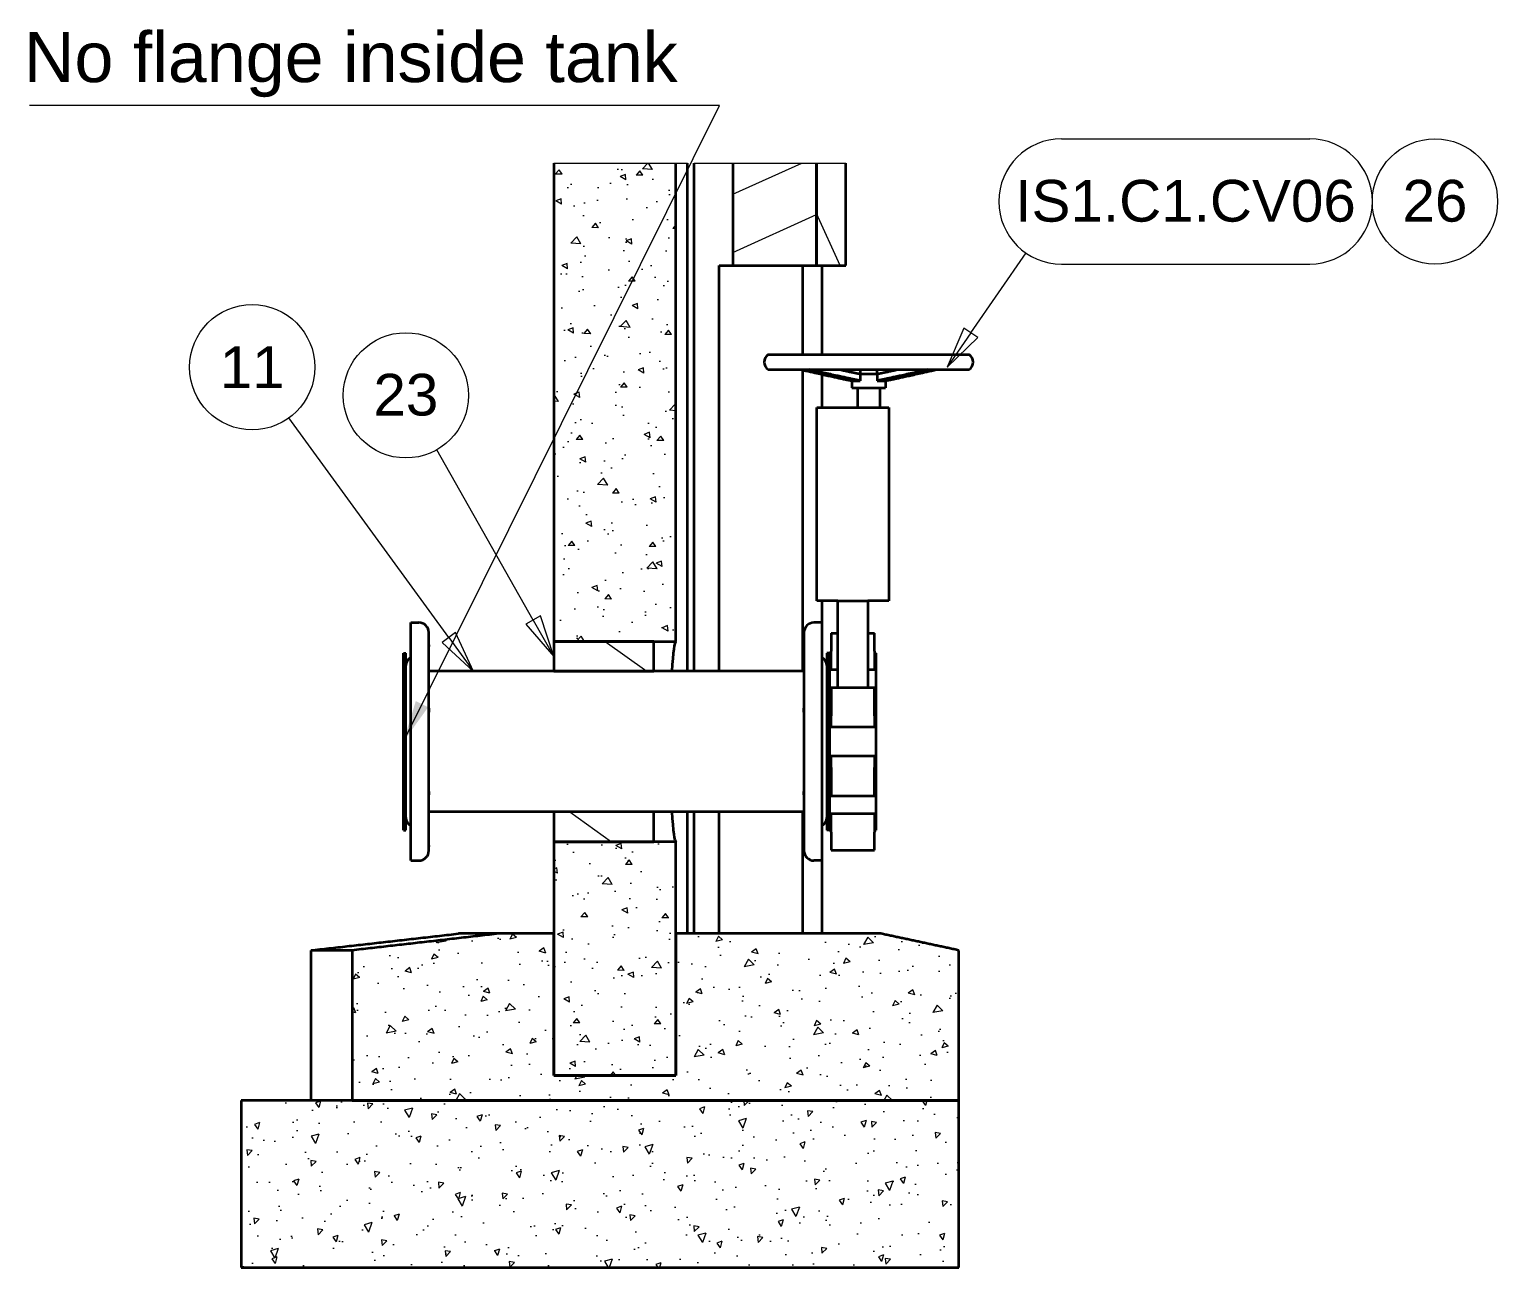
# Model space of a CAD drawing. Header units: millimetres. Extents: x 0 to 42050, y 0 to 29700.
# Drawn here: x 30613 to 35008, y 20642 to 24349 of the extents above; entities that cross this region are included whole.
import ezdxf

# ---------------------------------------------------------------- set-up
doc = ezdxf.new("R2010")
doc.units = ezdxf.units.MM
doc.header["$LTSCALE"] = 50
for name, color, linetype, lineweight in [('Hatch', 7, 'Continuous', 18), ('Symbol', 7, 'Continuous', 18), ('Visible', 7, 'Continuous', 35), ('Visible Narrow', 7, 'Continuous', 18)]:
    doc.layers.add(name, color=color, linetype=linetype, lineweight=lineweight)
doc.styles.add('Note Text', font='arial.ttf')
doc.styles.add('Title', font='arial.ttf')
doc.dimstyles.new('Default - Method 2a$7', dxfattribs={"dimscale": 50, "dimtxt": 3, "dimasz": 2.5, "dimexe": 3, "dimexo": 0.5, "dimgap": 0.7, "dimtad": 0, "dimtoh": 1, "dimdec": 1, "dimrnd": 1e-08, "dimtxsty": 'Title', "dimcen": 0.09, "dimdle": 10, "dimclrd": 256, "dimclre": 256, "dimclrt": 7, "dimazin": 2, "dimtfac": 0.833333, "dimtdec": 1, "dimtmove": 0, "dimatfit": 3, "dimfxl": 1, "dimtolj": 1, "dimlwd": -1, "dimlwe": -1, "dimarcsym": 0})
pattern_1 = [(179.33287, (0, 0), (-109.302, 160.0335), [20.1873, -222.0602]), (124.33287, (0, 0), (-132.929, -157.2129), [16.1498, -177.6481]), (229.7843, (-9.1, 13.34), (-242.231, 2.8206), [17.1566, -188.7221]), (175.5171, (-41.64, -34.12), (-147.6145, 250.4291), [30.281, -333.0903]), (225.9685, (-53.94, -13.25), (-362.2595, 28.4018), [25.7348, -283.0833]), (120.517, (-41.64, -34.12), (-362.2595, 28.4018), [24.2247, -266.4722]), (150.33287, (-48.29, -4.77), (-18.01193, 192.9591), [20.1873, -222.0602]), (95.33287, (-48.29, -4.77), (-192.4807, -73.0563), [16.1498, -177.6481]), (200.7843, (-49.79, 11.3), (-210.4926, 119.9029), [17.1566, -188.7221]), (166.83287, (0, 0), (-71.38033, -54.261), [0, -175.49482, 0, -180.33977, 0, -178.32105]), (136.83287, (0, 0), (-126.99372, -12.51874), [0, -102.8206, 0, -171.45737, 0, -67.96387]), (96.83287, (38.044, -46.43), (-86.3758, 114.98546), [0, -67.29096, 0, -209.9478, 0, -278.58458]), (86.83287, (55.1, -67.25), (-120.3342, 104.3365), [0, -87.47825, 0, -139.42687, 0, -197.83542])]
pattern_2 = [(144.33285, (0, 0), (-92.56324, -128.97135), [])]

# ---------------------------------------------------------------- blocks, each defined once
blk = doc.blocks.new('Balloon27')
at = {"layer": 'Symbol'}
for p, q in [((637.372, 450.57), (627.801, 463.735)), ((637.777, 450.864), (636.968, 450.275)), ((638.843, 448.547), (637.777, 450.864)), ((636.968, 450.275), (638.843, 448.547)), ((637.372, 450.57), (638.843, 448.547))]:
    blk.add_line(p, q, dxfattribs=at)
at = {"layer": 'Symbol', "flags": 128}
blk.add_lwpolyline([(636.968, 450.275), (638.843, 448.547), (637.777, 450.864), (636.968, 450.275)], dxfattribs=at)
at = {"layer": 'Symbol'}
blk.add_circle((625.604, 466.757), 3.75, dxfattribs=at)
blk.add_solid([(636.968, 450.275), (638.843, 448.547), (637.777, 450.864), (636.968, 450.275)], dxfattribs=at)
at = {"layer": 'Symbol', "insert": (625.604, 466.757), "char_height": 2.5, "attachment_point": 5, "style": 'Note Text'}
blk.add_mtext('11', dxfattribs=at)
blk = doc.blocks.new('Balloon28')
at = {"layer": 'Symbol'}
for p, q in [((642.422, 451.619), (636.65, 461.813)), ((642.857, 451.866), (641.987, 451.373)), ((643.654, 449.444), (642.857, 451.866)), ((641.987, 451.373), (643.654, 449.444)), ((642.422, 451.619), (643.654, 449.444))]:
    blk.add_line(p, q, dxfattribs=at)
at = {"layer": 'Symbol', "flags": 128}
blk.add_lwpolyline([(641.987, 451.373), (643.654, 449.444), (642.857, 451.866), (641.987, 451.373)], dxfattribs=at)
at = {"layer": 'Symbol'}
blk.add_circle((634.804, 465.074), 3.75, dxfattribs=at)
blk.add_solid([(641.987, 451.373), (643.654, 449.444), (642.857, 451.866), (641.987, 451.373)], dxfattribs=at)
at = {"layer": 'Symbol', "insert": (634.804, 465.095), "char_height": 2.5, "attachment_point": 5, "style": 'Note Text'}
blk.add_mtext('23', dxfattribs=at)
blk = doc.blocks.new('Balloon29')
at = {"layer": 'Symbol'}
for p, q in [((674.044, 480.436), (688.903, 480.436)), ((668.62, 468.815), (671.924, 473.61)), ((674.044, 472.936), (688.903, 472.936)), ((668.208, 469.098), (667.201, 466.756)), ((668.62, 468.815), (667.201, 466.756)), ((667.201, 466.756), (669.031, 468.531)), ((669.031, 468.531), (668.208, 469.098))]:
    blk.add_line(p, q, dxfattribs=at)
at = {"layer": 'Symbol', "flags": 128}
blk.add_lwpolyline([(668.208, 469.098), (667.201, 466.756), (669.031, 468.531), (668.208, 469.098)], dxfattribs=at)
at = {"layer": 'Symbol'}
blk.add_circle((696.403, 476.686), 3.75, dxfattribs=at)
for centre, start, end in [((674.044, 476.686), 90, 270), ((688.903, 476.686), 270, 90)]:
    blk.add_arc(centre, 3.75, start, end, dxfattribs=at)
blk.add_solid([(668.208, 469.098), (667.201, 466.756), (669.031, 468.531), (668.208, 469.098)], dxfattribs=at)
at = {"layer": 'Symbol', "char_height": 2.5, "attachment_point": 5, "style": 'Note Text'}
for s, insert in [('IS1.C1.CV06', (681.474, 476.707)), ('26', (696.403, 476.707))]:
    blk.add_mtext(s, dxfattribs=dict(at, insert=insert))

msp = doc.modelspace()

# ---------------------------------------------------------------- hatches: boundary and pattern name
at = {"layer": 'Hatch'}
h = msp.add_hatch(dxfattribs=at)
h.set_pattern_fill('AR-CONC', color=256, scale=26.916384, angle=129.33287, style=0)
h.set_pattern_definition(pattern_1)
h.paths.add_polyline_path([(32182.71, 23949), (32548.57, 23949), (32548.57, 22517), (32182.71, 22517)])
h = msp.add_hatch(dxfattribs=at)
h.set_pattern_fill('ANSI31', color=256, scale=1270, angle=159.33305, style=0)
h.set_pattern_definition([(204.33305, (0, 0), (65.41134, -144.64757), [])])
h.paths.add_polyline_path([(32718.98, 23949), (32969.44, 23949), (32969.44, 23642), (32718.98, 23642)])
h = msp.add_hatch(dxfattribs=at)
h.set_pattern_fill('ANSI31', color=256, scale=1270, angle=69.33289, style=0)
h.set_pattern_definition([(114.3329, (0, 0), (-144.64774, -65.41096), [])])
h.paths.add_polyline_path([(32969.44, 23949), (33057.1, 23949), (33057.1, 23642), (32969.44, 23642)])
h = msp.add_hatch(dxfattribs=at)
h.set_pattern_fill('ANSI31', color=256, scale=1270, angle=99.33285, style=0)
h.set_pattern_definition(pattern_2)
h.paths.add_polyline_path([(32482.71, 22427.37), (32482.71, 22517), (32182.71, 22517), (32182.71, 22427.37)])
h = msp.add_hatch(dxfattribs=at)
h.set_pattern_fill('ANSI31', color=256, scale=1270, angle=99.33285, style=0)
h.set_pattern_definition(pattern_2)
h.paths.add_polyline_path([(32482.71, 21917), (32482.71, 22006.62), (32182.71, 22006.62), (32182.71, 21917)])
h = msp.add_hatch(dxfattribs=at)
h.set_pattern_fill('AR-CONC', color=256, scale=26.916384, angle=129.33287, style=0)
h.set_pattern_definition(pattern_1)
h.paths.add_polyline_path([(32182.71, 21917), (32182.71, 21642), (32182.71, 21217), (32548.57, 21217), (32548.57, 21642), (32548.57, 21917)])
h = msp.add_hatch(dxfattribs=at)
h.set_pattern_fill('AR-CONC', color=256, scale=26.916384, angle=144.33285, style=0)
h.set_pattern_definition([(194.33285, (0, 0), (-146.9973, 126.2911), [20.1873, -222.0602]), (139.33285, (0, 0), (-87.7099, -186.2605), [16.1498, -177.6481]), (244.7843, (-12.25, 10.52), (-234.70725, -59.96945), [17.1566, -188.7221]), (190.51705, (-31.4, -43.73), (-207.4004, 203.6906), [30.281, -333.0903]), (240.9685, (-48.67, -26.76), (-357.2668, -66.3254), [25.7348, -283.0833]), (135.517, (-31.4, -43.73), (-357.2668, -66.3254), [24.2247, -266.4722]), (165.33285, (-45.41, -17.1), (-67.3396, 181.7224), [20.1873, -222.0602]), (110.33285, (-45.4, -17.1), (-167.0137, -120.3845), [16.1498, -177.6481]), (215.7843, (-51.02, -1.96), (-234.35336, 61.3379), [17.1566, -188.7221]), (181.83285, (0, 0), (-54.90435, -70.88667), [0, -175.49482, 0, -180.33977, 0, -178.32105]), (151.83285, (0, 0), (-119.42644, -44.96052), [0, -102.8206, 0, -171.45737, 0, -67.96387]), (111.83285, (48.764, -35), (-113.19301, 88.71177), [0, -67.29096, 0, -209.9478, 0, -278.58458]), (101.83285, (70.63, -50.69), (-143.23814, 69.6366), [0, -87.47825, 0, -139.42687, 0, -197.83542])])
h.paths.add_polyline_path([(31579.2, 21142), (33395.21, 21142), (33395.21, 21592), (33162.04, 21642), (32548.57, 21642), (32548.57, 21217), (32182.71, 21217), (32182.71, 21642), (32017.61, 21642), (31579.2, 21592)])
h = msp.add_hatch(dxfattribs=at)
h.set_pattern_fill('AR-CONC', color=256, scale=26.916384, angle=204.33305, style=0)
h.set_pattern_definition([(254.33305, (0, 0), (-182.8697, -64.1585), [20.1873, -222.0602]), (199.33305, (0, 0), (117.452, -169.0889), [16.1498, -177.6481]), (304.7845, (-15.24, -5.35), (-65.41775, -233.2474), [17.1566, -188.7221]), (250.51725, (22.18, -49.05), (-280.1011, -77.7697), [30.281, -333.0903]), (300.9687, (-1.16, -55.53), (-121.1927, -342.5653), [25.7348, -283.0833]), (195.5172, (22.18, -49.05), (-121.1927, -342.5653), [24.2247, -266.4722]), (225.33305, (-7.89, -47.88), (-191.0461, 32.5427), [20.1873, -222.0602]), (170.33305, (-7.89, -47.88), (20.7499, -204.8303), [16.1498, -177.6481]), (275.7845, (-23.81, -45.17), (-170.2962, -172.2876), [17.1566, -188.7221]), (241.83305, (0, 0), (33.93777, -82.99178), [0, -175.49482, 0, -180.33977, 0, -178.32105]), (211.83305, (0, 0), (-20.77584, -125.90667), [0, -102.8206, 0, -171.45737, 0, -67.96387]), (171.83305, (54.69, 24.73), (-133.42297, -53.6726), [0, -67.29096, 0, -209.9478, 0, -278.58458]), (161.83305, (79.22, 35.82), (-131.9258, -89.23003), [0, -87.47825, 0, -139.42687, 0, -197.83542])])
h.paths.add_polyline_path([(31247.64, 20642), (33395.21, 20642), (33395.21, 21142), (31579.2, 21142), (31247.64, 21142)])

# ---------------------------------------------------------------- linework, layer by layer
at = {"layer": 'Visible', "color": 9, "true_color": 0xc0c0c0}
for p, q in [((32182.71, 23949), (32182.71, 22517)), ((32548.57, 22517), (32548.57, 23949)), ((32582.71, 22427.37), (32582.71, 23949)), ((32603.4, 22427.37), (32603.4, 23949)), ((32718.98, 23949), (32718.98, 23642)), ((32969.44, 23642), (32969.44, 23949)), ((32969.44, 23949), (32969.44, 23642)), ((33057.1, 23642), (33057.1, 23949)), ((32678.12, 22427.37), (32678.12, 23642)), ((32678.12, 23642), (32718.98, 23642)), ((32718.98, 23642), (32969.44, 23642)), ((32927.62, 23642), (32927.62, 23375.75)), ((32969.44, 23642), (33057.1, 23642)), ((32984.83, 23642), (32984.83, 23375.75)), ((32927.62, 23329.49), (32927.62, 22427.37)), ((32984.83, 23316.78), (32984.83, 23217)), ((32984.83, 22638.25), (32984.83, 22573.25)), ((32182.71, 22517), (32548.57, 22517)), ((32582.71, 21642), (32582.71, 22006.62)), ((32603.4, 21642), (32603.4, 22006.62)), ((32678.12, 21642), (32678.12, 22006.62)), ((32927.62, 22006.62), (32927.62, 21642)), ((32182.71, 21917), (32182.71, 21217)), ((32548.57, 21917), (32182.71, 21917)), ((32548.57, 21217), (32548.57, 21917)), ((32984.83, 21860.75), (32984.83, 21642)), ((32017.61, 21642), (31897.88, 21642)), ((32182.71, 21642), (32017.61, 21642)), ((32182.71, 21217), (32182.71, 21642)), ((33162.04, 21642), (32548.57, 21642)), ((32548.57, 21642), (32548.57, 21217)), ((31456.72, 21142), (31456.72, 21592)), ((31579.2, 21592), (31456.72, 21592)), ((31579.2, 21592), (31579.2, 21142)), ((33395.21, 21142), (33395.21, 21592)), ((32182.71, 21217), (32548.57, 21217)), ((32548.57, 21217), (32182.71, 21217)), ((33395.21, 21142), (31247.64, 21142)), ((31247.64, 21142), (31247.64, 20642)), ((31579.2, 21142), (33395.21, 21142)), ((33395.21, 20642), (33395.21, 21142)), ((31247.64, 20642), (33395.21, 20642))]:
    msp.add_line(p, q, dxfattribs=at)
at = {"layer": 'Visible'}
for p, q in [((32824.4, 23375.75), (33426.02, 23375.75)), ((32824.4, 23330.75), (33426.02, 23330.75)), ((33075.21, 23297.38), (33100.21, 23297.38)), ((33075.21, 23297.38), (33075.21, 23275.75)), ((33100.21, 23317.76), (33100.21, 23297.38)), ((33100.21, 23317.76), (33150.21, 23317.76)), ((33150.21, 23317.76), (33150.21, 23297.38)), ((33150.21, 23297.38), (33175.21, 23297.38)), ((33175.21, 23297.38), (33175.21, 23275.75)), ((33075.21, 23275.75), (33175.21, 23275.75)), ((33091.46, 23275.75), (33091.46, 23217)), ((33158.96, 23275.75), (33158.96, 23217)), ((32970.21, 22638.25), (32970.21, 23217)), ((32970.21, 23217), (33185.21, 23217)), ((33185.21, 23217), (33185.21, 22638.25)), ((33032.71, 22638.25), (32970.21, 22638.25)), ((33032.71, 22638.25), (33122.71, 22638.25)), ((33032.71, 22379.3), (33032.71, 22638.25)), ((33122.71, 22638.25), (33122.71, 22379.3)), ((33185.21, 22638.25), (33122.71, 22638.25)), ((31755.21, 21860.75), (31755.21, 22573.25)), ((31755.21, 22573.25), (31778.96, 22573.25)), ((31808.96, 22507.16), (31808.96, 22543.25)), ((32931.46, 22543.25), (32931.46, 22507.16)), ((32985.21, 22573.25), (32961.46, 22573.25)), ((32985.21, 22573.25), (32985.21, 21860.75)), ((31808.96, 22507.16), (31808.96, 22501.47)), ((31808.96, 22316.7), (31808.96, 22501.47)), ((32482.71, 22517), (32182.71, 22517)), ((32182.71, 22517), (32182.71, 22427.37)), ((32482.71, 22427.37), (32482.71, 22517)), ((32931.46, 22501.47), (32931.46, 22507.16)), ((32931.46, 22501.47), (32931.46, 22316.7)), ((33012.71, 22541.66), (33012.71, 22487.96)), ((33012.71, 22541.66), (33032.71, 22541.66)), ((33122.71, 22541.66), (33142.71, 22541.66)), ((33142.71, 22487.96), (33142.71, 22541.66)), ((31732.71, 21952), (31732.71, 22482)), ((31732.71, 22482), (31740.21, 22482)), ((31740.21, 21952), (31740.21, 22482)), ((33000.21, 22482), (33000.21, 21952)), ((33007.71, 22482), (33000.21, 22482)), ((33007.71, 22482), (33007.71, 21952)), ((33007.71, 22482), (33007.71, 21952)), ((33007.71, 22482), (33012.71, 22482)), ((33012.71, 22432.25), (33012.71, 22487.96)), ((33142.71, 22487.96), (33142.71, 22432.25)), ((33142.71, 22482), (33147.71, 22482)), ((33147.71, 21952), (33147.71, 22482)), ((32931.46, 22427.37), (31808.96, 22427.37)), ((32182.71, 22427.37), (32482.71, 22427.37)), ((33032.71, 22432.25), (33012.71, 22432.25)), ((33142.71, 22432.25), (33122.71, 22432.25)), ((33012.71, 22379.3), (33012.71, 22294.12)), ((33012.71, 22379.3), (33142.71, 22379.3)), ((33142.71, 22294.12), (33142.71, 22379.3)), ((31808.96, 22316.7), (31808.96, 22305.19)), ((31808.96, 22067.84), (31808.96, 22305.19)), ((32931.46, 22305.19), (32931.46, 22316.7)), ((32931.46, 22305.19), (32931.46, 22067.84)), ((33012.71, 22259.91), (33012.71, 22294.12)), ((33142.71, 22294.12), (33142.71, 22259.91)), ((33142.71, 22259.91), (33012.71, 22259.91)), ((33012.71, 22139.88), (33012.71, 22174.08)), ((33012.71, 22174.08), (33142.71, 22174.08)), ((33142.71, 22174.08), (33142.71, 22139.88)), ((33012.71, 22139.88), (33012.71, 22054.69)), ((33142.71, 22054.69), (33142.71, 22139.88)), ((31808.96, 22067.84), (31808.96, 22057.26)), ((32931.46, 22057.26), (32931.46, 22067.84)), ((31808.96, 21906.36), (31808.96, 22057.26)), ((32931.46, 22057.26), (32931.46, 21906.36)), ((33012.71, 22054.69), (33142.71, 22054.69)), ((32931.46, 22006.62), (31808.96, 22006.62)), ((32482.71, 22006.62), (32182.71, 22006.62)), ((32182.71, 22006.62), (32182.71, 21917)), ((32482.71, 21917), (32482.71, 22006.62)), ((33012.71, 21946.03), (33012.71, 22001.74)), ((33012.71, 22001.74), (33142.71, 22001.74)), ((33142.71, 22001.74), (33142.71, 21946.03)), ((31732.71, 21952), (31740.21, 21952)), ((33007.71, 21952), (33000.21, 21952)), ((33007.71, 21952), (33012.71, 21952)), ((33012.71, 21946.03), (33012.71, 21892.33)), ((33142.71, 21952), (33147.71, 21952)), ((33142.71, 21892.33), (33142.71, 21946.03)), ((31808.96, 21906.36), (31808.96, 21902.9)), ((31808.96, 21890.75), (31808.96, 21902.9)), ((32182.71, 21917), (32482.71, 21917)), ((32931.46, 21902.9), (32931.46, 21906.36)), ((32931.46, 21902.9), (32931.46, 21890.75)), ((33012.71, 21892.33), (33142.71, 21892.33)), ((31755.21, 21860.75), (31778.96, 21860.75)), ((32985.21, 21860.75), (32961.46, 21860.75))]:
    msp.add_line(p, q, dxfattribs=at)
for centre, radius, start, end in [((32840.21, 23353.25), 27.5, 125.0968, 234.9032), ((33410.21, 23353.25), 27.5, 305.0968, 54.9032), ((31778.96, 22543.25), 30, 0, 90), ((32961.46, 22543.25), 30, 90, 180), ((31767.71, 22444.5), 27.5, 117.03569, 180), ((32972.71, 22444.5), 27.5, 0, 62.96431), ((31767.71, 21989.5), 27.5, 180, 242.96431), ((32972.71, 21989.5), 27.5, 297.03569, 0), ((31778.96, 21890.75), 30, 270, 0), ((32961.46, 21890.75), 30, 180, 270)]:
    msp.add_arc(centre, radius, start, end, dxfattribs=at)
at = {"layer": 'Visible', "color": 9, "true_color": 0xc0c0c0}
for start_param, end_param in [(3.1415927, 3.9352396), (5.4895383, 6.2831853)]:
    msp.add_ellipse((32548.57, 22217), major_axis=(0, -300), ratio=0.0573097, start_param=start_param, end_param=end_param, dxfattribs=at)
at = {"layer": 'Visible'}
for points, weights in [([(32921.98, 23330.75), (33047.01, 23302.86), (33075.21, 23297.38)], [1.06384969035, 1.35931691357, 1]), ([(33100.21, 23297.38), (33072.01, 23302.86), (32946.98, 23330.75)], [1, 1.35931691358, 1.06384969034]), ([(33038.87, 23330.75), (33081.83, 23321.33), (33100.21, 23317.76)], [1.19278644176, 1.20625508993, 1]), ([(33100.21, 23330.75), (33100.21, 23321.33), (33100.21, 23317.76)], [1.19278644176, 1.20625508993, 1]), ([(33150.21, 23317.76), (33168.6, 23321.33), (33211.55, 23330.75)], [1, 1.20625508993, 1.19278644176]), ([(33303.45, 23330.75), (33178.42, 23302.86), (33150.21, 23297.38)], [1.06384969035, 1.35931691357, 1]), ([(33150.21, 23317.76), (33150.21, 23321.33), (33150.21, 23330.75)], [1, 1.20625508993, 1.19278644176]), ([(33175.21, 23297.38), (33203.42, 23302.86), (33328.45, 23330.75)], [1, 1.35931691358, 1.06384969034])]:
    msp.add_rational_spline(points, weights, degree=2, dxfattribs=at)
for points in [[(31808.96, 22501.47), (31808.96, 22501.99), (31808.96, 22502.49), (31808.96, 22504.32), (31808.96, 22505.43), (31808.96, 22506.61), (31808.96, 22506.91), (31808.96, 22507.16)], [(32931.46, 22507.16), (32931.46, 22506.94), (32931.46, 22506.7), (32931.47, 22505.62), (32931.47, 22504.54), (32931.46, 22502.67), (32931.46, 22502.08), (32931.46, 22501.47)], [(31808.96, 22305.19), (31808.96, 22305.99), (31808.96, 22306.78), (31808.96, 22309.85), (31808.96, 22312.07), (31808.96, 22315.04), (31808.96, 22315.88), (31808.96, 22316.7)], [(32931.46, 22316.7), (32931.46, 22316.01), (32931.46, 22315.3), (32931.47, 22312.47), (32931.47, 22310.27), (32931.46, 22307.07), (32931.46, 22306.13), (32931.46, 22305.19)], [(31808.96, 22057.26), (31808.96, 22057.86), (31808.96, 22058.48), (31808.96, 22060.99), (31808.96, 22063.02), (31808.96, 22066.04), (31808.96, 22066.93), (31808.96, 22067.84)], [(32931.46, 22067.84), (32931.46, 22067.07), (32931.46, 22066.31), (32931.47, 22063.41), (32931.47, 22061.36), (32931.46, 22058.71), (32931.46, 22057.96), (32931.46, 22057.26)], [(31808.96, 21902.9), (31808.96, 21902.95), (31808.96, 21903.04), (31808.96, 21903.52), (31808.96, 21904.17), (31808.96, 21905.47), (31808.96, 21905.89), (31808.96, 21906.36)], [(32931.46, 21906.36), (32931.46, 21905.96), (32931.46, 21905.6), (32931.47, 21904.31), (32931.47, 21903.62), (32931.46, 21903.07), (32931.46, 21902.96), (32931.46, 21902.9)]]:
    msp.add_open_spline(points, degree=3, knots=[-2.19527918, -2.19527918, -2.19527918, -2.19527918, -2.09934923, -2.09934923, -1.8229843, -1.8229843, -1.70977025, -1.70977025, -1.70977025, -1.70977025], dxfattribs=at)
at = {"layer": 'Visible', "color": 9, "true_color": 0xc0c0c0}
for points, weights in [([(31456.72, 21592), (31674.82, 21616.71), (31897.88, 21642)], [1, 1.0000642711, 1]), ([(32017.61, 21642), (31795.94, 21616.72), (31579.2, 21592)], [1, 1.00006347266, 1]), ([(33395.21, 21592), (33277.97, 21617.14), (33162.04, 21642)], [1, 1.00001551097, 1])]:
    msp.add_rational_spline(points, weights, degree=2, dxfattribs=at)
at = {"layer": 'Visible Narrow', "color": 9, "true_color": 0xc0c0c0}
for p, q in [((32182.71, 23949), (32548.57, 23949)), ((32548.57, 23949), (32582.71, 23949)), ((32603.4, 23949), (32718.98, 23949)), ((32718.98, 23949), (32969.44, 23949)), ((32969.44, 23949), (33057.1, 23949))]:
    msp.add_line(p, q, dxfattribs=at)

# ---------------------------------------------------------------- block references
at = {"layer": 'Symbol', "xscale": 50, "yscale": 50, "zscale": 50}
for name in ['Balloon29', 'Balloon27', 'Balloon28']:
    msp.add_blockref(name, (0, 0), dxfattribs=at)

# ---------------------------------------------------------------- texts
at = {"layer": 'Symbol', "color": 7, "insert": (30597.02, 24146.22), "char_height": 150, "width": 1956.6312, "attachment_point": 7, "style": 'Title'}
msp.add_mtext('\\fArial|b0|i0;No flange inside tank', dxfattribs=at)

# ---------------------------------------------------------------- leaders
at = {"layer": 'Symbol', "annotation_type": 0, "has_hookline": 1, "hookline_direction": 1, "text_width": 1940.28}
msp.add_leader([(31732.71, 22217), (32678.65, 24121.22), (32553.65, 24121.22)], dimstyle='Default - Method 2a$7', override={"dimgap": 0, "dimtad": 1}, dxfattribs=at)

doc.saveas('drawing.dxf')
